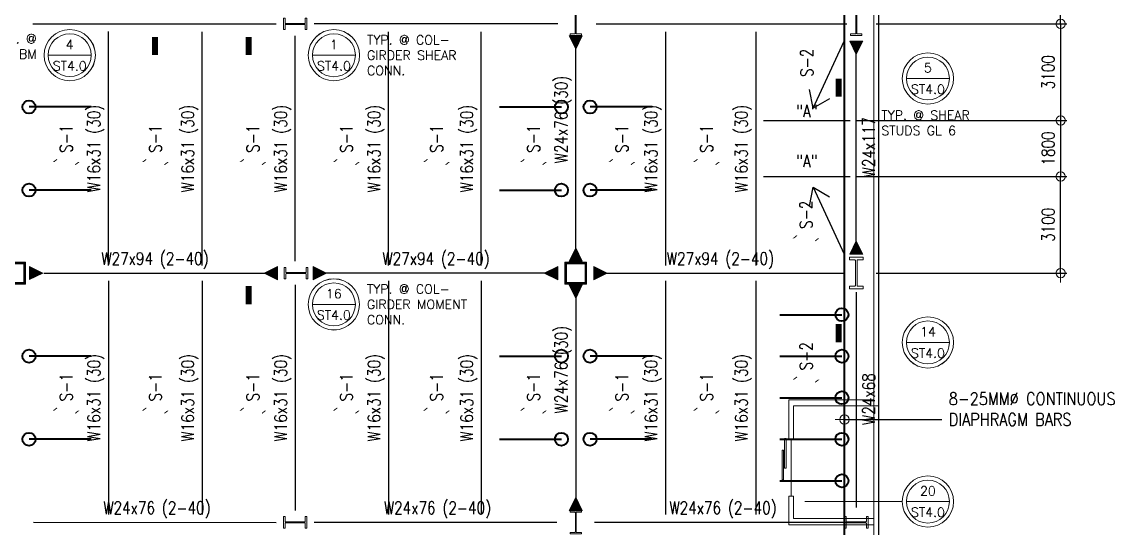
# Model space of a CAD drawing. Header units: millimetres. Extents: x 1731812 to 1926619, y -14989 to 120895.
# Drawn here: x 1775000 to 1810042, y 14329 to 30584 of the extents above; entities that cross this region are included whole.
import ezdxf
from ezdxf.enums import TextEntityAlignment as Align

# ---------------------------------------------------------------- set-up
doc = ezdxf.new("R2010")
doc.units = ezdxf.units.MM
doc.header["$MEASUREMENT"] = 0
doc.layers.get('0').update_dxf_attribs({"lineweight": 0})
for name, color, linetype, lineweight in [('A_ARCHITECTURAL BACKGROUND', 251, 'Continuous', 5), ('HATCH', 8, 'Continuous', 5), ('S-ANNO-DIMS', 252, 'Continuous', 5), ('S-ANNO-MARK', 2, 'Continuous', 9), ('S-ANNO-NPLT', 7, 'Continuous', 9), ('S-Anno-Symb', 143, 'Continuous', 15), ('S-Anno-Text', 52, 'Continuous', 15), ('S-BEAM', 5, 'Continuous', 30), ('S-BEAM-IDEN', 2, 'Continuous', 9), ('S-BRACE', 2, 'Continuous', 9), ('S-COLS', 2, 'Continuous', 20), ('S-CONN', 1, 'Continuous', 9), ('S_COL', 2, 'Continuous', 20), ('S_DRB', 4, 'Continuous', 40), ('S_SLAB EDGE', 2, 'Continuous', 30)]:
    doc.layers.add(name, color=color, linetype=linetype, lineweight=lineweight)
doc.styles.add('1', font='simplex.shx', dxfattribs={"width": 0.85, "height": 300})
doc.styles.add('ARIALNW', font='ARIALN.TTF')
doc.styles.add('ROMANSX', font='ROMANS.shx', dxfattribs={"height": 0.09375})
doc.styles.add('SIMPLEX', font='SIMPLEX.shx', dxfattribs={"width": 0.8, "height": 400})
doc.dimstyles.new('DIM 200', dxfattribs={"dimtxt": 0.36, "dimasz": 0.2, "dimexe": 0.1, "dimexo": 0, "dimgap": 0.08, "dimtad": 1, "dimlfac": 2, "dimrnd": 0.005, "dimzin": 1, "dimdsep": 46, "dimtxsty": 'ARIALNW', "dimcen": 0.09, "dimclrd": 6, "dimclre": 6, "dimclrt": 13, "dimadec": 0, "dimazin": 0, "dimtfac": 1, "dimtofl": 0, "dimtmove": 2, "dimatfit": 3, "dimfxl": 1, "dimtolj": 1, "dimtzin": 0, "dimarcsym": 0})
doc.dimstyles.new('DIM_200', dxfattribs={"dimtxt": 400, "dimasz": 2, "dimexe": 200, "dimexo": 200, "dimgap": 200, "dimtad": 1, "dimdec": 0, "dimrnd": 1, "dimzin": 1, "dimdsep": 46, "dimtxsty": 'SIMPLEX', "dimblk1": 'ESCADIM_ARW', "dimblk2": 'ESCADIM_ARW', "dimsah": 1, "dimcen": 50, "dimclrd": 251, "dimclre": 251, "dimclrt": 52, "dimazin": 0, "dimtfac": 1, "dimtdec": 0, "dimtofl": 0, "dimtmove": 0, "dimatfit": 3, "dimldrblk": 'ESCADIM_ARW', "dimfxl": 1, "dimtolj": 1, "dimtzin": 0, "dimarcsym": 0})
doc.dimstyles.new('ESCA', dxfattribs={"dimtxt": 300, "dimasz": 1, "dimexe": 100, "dimexo": 100, "dimgap": 100, "dimtad": 1, "dimdec": 0, "dimrnd": 1, "dimdsep": 46, "dimtxsty": '1', "dimblk1": 'ESCADIM_ARW', "dimblk2": 'ESCADIM_ARW', "dimsah": 1, "dimcen": 50, "dimclrd": 256, "dimclre": 256, "dimclrt": 52, "dimadec": 0, "dimazin": 0, "dimtfac": 1, "dimtdec": 0, "dimtofl": 0, "dimtmove": 0, "dimatfit": 3, "dimldrblk": 'ESCADIM_ARW', "dimfxl": 1, "dimtolj": 1, "dimtzin": 0, "dimarcsym": 0})

# ---------------------------------------------------------------- blocks, each defined once
blk = doc.blocks.new('7F PLAN')
at = {"layer": 'A_ARCHITECTURAL BACKGROUND', "ltscale": 10}
for p, q in [((44717, 10909, 0), (44717, 56000, 0)), ((44567, 11059, 0), (44567, 46483, 0)), ((44573, 19935, 0), (41834, 19935, 0)), ((41834, 18645, 0), (41834, 19935, 0)), ((44573, 19735, 0), (41984, 19735, 0)), ((41984, 18645, 0), (41984, 19735, 0)), ((41698, 17738, 0), (41698, 18690, 0)), ((41698, 18690, 0), (41748, 18690, 0)), ((41698, 17738, 0), (41698, 18690, 0)), ((41698, 18690, 0), (41748, 18690, 0)), ((41748, 18690, 0), (41748, 17738, 0)), ((41748, 18690, 0), (41748, 17738, 0)), ((41834, 18645, 0), (41984, 18645, 0)), ((41668, 18319, 0), (41617, 18319, 0)), ((41617, 18319, 0), (41617, 17367, 0)), ((41668, 18319, 0), (41617, 18319, 0)), ((41617, 18319, 0), (41617, 17367, 0)), ((41668, 17367, 0), (41668, 18319, 0)), ((41668, 17367, 0), (41668, 18319, 0)), ((41698, 17738, 0), (41748, 17738, 0)), ((41668, 17367, 0), (41617, 17367, 0)), ((41834, 16841, 0), (41984, 16841, 0)), ((41834, 15924, 0), (41834, 16841, 0)), ((41984, 16123, 0), (41984, 16841, 0)), ((44573, 16123, 0), (41984, 16123, 0)), ((44573, 15924, 0), (41834, 15924, 0))]:
    blk.add_line(p, q, dxfattribs=at)
at = {"layer": 'A_ARCHITECTURAL BACKGROUND', "ltscale": 0.5}
for p, q in [((44573, 19735, 0), (44717, 19735, 0)), ((41909, 18645, 0), (41909, 16841, 0))]:
    blk.add_line(p, q, dxfattribs=at)
at = {"layer": 'S_SLAB EDGE', "ltscale": 0.05, "elevation": 0}
blk.add_lwpolyline([(10917, 56738), (26529, 56738), (26529, 56586), (44567, 56586), (44567, 56048), (46550, 56048), (46550, 39581), (44717, 39581), (44717, 10910), (43214, 10910), (43214, 8848), (41180, 8848), (41180, 7377), (35698, 7377), (35698, 6014), (27423, 6014), (26051, 7359), (24672, 6014), (16409, 6014)], dxfattribs=at)
blk = doc.blocks.new('7F COLUMN LAYOUT')
at = {"layer": 'HATCH', "ltscale": 0.05}
h = blk.add_hatch(dxfattribs=at)
h.set_pattern_fill('ANSI31', color=256, scale=250, style=0)
h.set_pattern_definition([(45, (-1776956.326, 1483.385), (-22.0970869, 22.0970869), [])])
h.paths.add_polyline_path([(16699, 23700), (17299, 23700), (17299, 24300), (16699, 24300)], flags=16)
h.paths.add_polyline_path([(16649, 23650), (17349, 23650), (17349, 24350), (16649, 24350)])
h = blk.add_hatch(dxfattribs=at)
h.set_pattern_fill('ANSI31', color=256, scale=250, style=0)
h.set_pattern_definition([(45, (-1758955.236, 1483.385), (-22.0970869, 22.0970869), [])])
h.paths.add_polyline_path([(34700, 23700), (35300, 23700), (35300, 24300), (34700, 24300)], flags=16)
h.paths.add_polyline_path([(34650, 23650), (35350, 23650), (35350, 24350), (34650, 24350)])
at = {"layer": 'S-COLS', "ltscale": 0.5, "elevation": 0}
for points in [[(16649, 23650), (17349, 23650), (17349, 24350), (16649, 24350)], [(16699, 23700), (17299, 23700), (17299, 24300), (16699, 24300)]]:
    blk.add_lwpolyline(points, close=True, dxfattribs=at)
at = {"layer": 'S-COLS', "ltscale": 0.5}
for points in [[(34650, 23650), (35350, 23650), (35350, 24350), (34650, 24350)], [(34700, 23700), (35300, 23700), (35300, 24300), (34700, 24300)]]:
    blk.add_lwpolyline(points, close=True, dxfattribs=at)
at = {"layer": 'S_COL', "ltscale": 0.05, "elevation": 0}
for points in [[(35000, 31624), (34817, 31624), (34817, 31677), (34967, 31677, 0.414214), (34985, 31695), (34985, 32305, 0.414214), (34967, 32323), (34817, 32323), (34817, 32376), (35183, 32376), (35183, 32323), (35033, 32323, 0.414214), (35015, 32305), (35015, 31695, 0.414214), (35033, 31677), (35183, 31677), (35183, 31624), (35000, 31624)], [(44000, 31628), (43818, 31628), (43818, 31677), (43969, 31677, 0.414214), (43987, 31695), (43987, 32305, 0.414214), (43969, 32323), (43818, 32323), (43818, 32372), (44182, 32372), (44182, 32323), (44031, 32323, 0.414214), (44013, 32305), (44013, 31695, 0.414214), (44031, 31677), (44182, 31677), (44182, 31628), (44000, 31628)], [(25624, 32000), (25624, 32183), (25677, 32183), (25677, 32033, 0.414214), (25695, 32015), (26305, 32015, 0.414214), (26323, 32033), (26323, 32183), (26376, 32183), (26376, 31817), (26323, 31817), (26323, 31967, 0.414214), (26305, 31985), (25695, 31985, 0.414214), (25677, 31967), (25677, 31817), (25624, 31817), (25624, 32000)], [(25649, 24000), (25649, 24183), (25702, 24183), (25702, 24033, 0.414214), (25720, 24015), (26329, 24015, 0.414214), (26348, 24033), (26348, 24183), (26401, 24183), (26401, 23817), (26348, 23817), (26348, 23967, 0.414214), (26329, 23985), (25720, 23985, 0.414214), (25702, 23967), (25702, 23817), (25649, 23817), (25649, 24000)], [(44000, 24510), (44221, 24510), (44221, 24428), (44052, 24428, 0.414214), (44023, 24399), (44023, 23609, 0.414214), (44052, 23580), (44221, 23580), (44221, 23498), (43779, 23498), (43779, 23580), (43948, 23580, 0.414214), (43977, 23609), (43977, 24399, 0.414214), (43948, 24428), (43779, 24428), (43779, 24510), (44000, 24510)], [(44381, 16000), (44381, 15815), (44323, 15815), (44323, 15966, 0.414214), (44305, 15984), (43695, 15984, 0.414214), (43677, 15966), (43677, 15815), (43619, 15815), (43619, 16185), (43677, 16185), (43677, 16034, 0.414214), (43695, 16016), (44305, 16016, 0.414214), (44323, 16034), (44323, 16185), (44381, 16185), (44381, 16000)]]:
    blk.add_lwpolyline(points, format="xyb", dxfattribs=at)
at = {"layer": 'S_COL', "ltscale": 0.05}
for points in [[(25624, 16000), (25624, 16183), (25677, 16183), (25677, 16033, 0.414214), (25695, 16015), (26305, 16015, 0.414214), (26323, 16033), (26323, 16183), (26376, 16183), (26376, 15817), (26323, 15817), (26323, 15967, 0.414214), (26305, 15985), (25695, 15985, 0.414214), (25677, 15967), (25677, 15817), (25624, 15817), (25624, 16000)], [(35000, 16372), (35182, 16372), (35182, 16323), (35031, 16323, 0.414214), (35013, 16305), (35013, 15695, 0.414214), (35031, 15677), (35182, 15677), (35182, 15628), (34818, 15628), (34818, 15677), (34969, 15677, 0.414214), (34987, 15695), (34987, 16305, 0.414214), (34969, 16323), (34818, 16323), (34818, 16372), (35000, 16372)]]:
    blk.add_lwpolyline(points, format="xyb", dxfattribs=at)
blk = doc.blocks.new('Bubble')
at = {"layer": 'S-ANNO-NPLT'}
blk.add_circle((0, 0), 0.261, dxfattribs=at)
at = {"layer": 'S-Anno-Symb', "color": 0}
blk.add_line((-0.219, 0), (0.219, 0), dxfattribs=at)
blk.add_circle((0, 0), 0.219, dxfattribs=at)
at = {"layer": 'S-Anno-Symb', "style": 'ROMANSX'}
for tag, p in [('1', (0, 0.109)), ('S1', (0, -0.109))]:
    blk.add_attdef(tag, text='', height=0.0937, dxfattribs=at).set_placement(p, align=Align.MIDDLE_CENTER)
at = {"layer": 'S-Anno-Symb', "style": 'ROMANSX', "width": 1.018385, "flags": 8}
blk.add_attdef('LONG', text='', height=0.0937, dxfattribs=at).set_placement((-0.18, -0.125), (0.18, -0.125), align=Align.FIT)
blk = doc.blocks.new('ESCADIM_ARW')
at = {"color": 7}
blk.add_line((-150, 0), (150, 0), dxfattribs=at)
blk.add_circle((0, 0), 75, dxfattribs=at)
blk = doc.blocks.new('*D28')
at = {"color": 251, "lineweight": -2, "ltscale": 0.05, "transparency": 16777216}
for p, q in [((1801771, 27417), (1808526, 27417)), ((1808326, 27415), (1808326, 25619)), ((1801771, 25617), (1808526, 25617))]:
    blk.add_line(p, q, dxfattribs=at)
at = {"layer": 'Defpoints', "color": 0, "ltscale": 0.05, "transparency": 16777216}
for p in [(1801571, 27417, 0), (1801571, 25617, 0), (1808326, 25617)]:
    blk.add_point(p, dxfattribs=at)
at = {"color": 251, "lineweight": -2, "ltscale": 0.05, "transparency": 16777216, "xscale": 2, "yscale": 2, "zscale": 2}
for p, rotation in [((1808326, 27417), 90), ((1808326, 25617), 270)]:
    blk.add_blockref('ESCADIM_ARW', p, dxfattribs=dict(at, rotation=rotation))
at = {"color": 52, "ltscale": 0.05, "transparency": 16777216, "insert": (1807926, 26517), "char_height": 400, "attachment_point": 5, "rotation": 90, "style": 'SIMPLEX'}
blk.add_mtext('\\A1;1800', dxfattribs=at)
blk = doc.blocks.new('*D29')
at = {"color": 251, "lineweight": -2, "ltscale": 0.05, "transparency": 16777216}
for p, q in [((1801771, 25617), (1808526, 25617)), ((1808326, 22519), (1808326, 25615)), ((1802412, 22517), (1808526, 22517))]:
    blk.add_line(p, q, dxfattribs=at)
at = {"layer": 'Defpoints', "color": 0, "ltscale": 0.05, "transparency": 16777216}
for p in [(1801571, 25617, 0), (1808326, 25617), (1802212, 22517, 0)]:
    blk.add_point(p, dxfattribs=at)
at = {"color": 251, "lineweight": -2, "ltscale": 0.05, "transparency": 16777216, "xscale": 2, "yscale": 2, "zscale": 2}
for p, rotation in [((1808326, 25617), 90), ((1808326, 22517), 270)]:
    blk.add_blockref('ESCADIM_ARW', p, dxfattribs=dict(at, rotation=rotation))
at = {"color": 52, "ltscale": 0.05, "transparency": 16777216, "insert": (1807926, 24067), "char_height": 400, "attachment_point": 5, "rotation": 90, "style": 'SIMPLEX'}
blk.add_mtext('\\A1;3100', dxfattribs=at)
blk = doc.blocks.new('*D30')
at = {"color": 251, "lineweight": -2, "ltscale": 0.05, "transparency": 16777216}
for p, q in [((1802412, 30517), (1808526, 30517)), ((1808326, 30515), (1808326, 27419)), ((1801771, 27417), (1808526, 27417))]:
    blk.add_line(p, q, dxfattribs=at)
at = {"layer": 'Defpoints', "color": 0, "ltscale": 0.05, "transparency": 16777216}
for p in [(1802212, 30517, 0), (1801571, 27417, 0), (1808326, 27417)]:
    blk.add_point(p, dxfattribs=at)
at = {"color": 251, "lineweight": -2, "ltscale": 0.05, "transparency": 16777216, "xscale": 2, "yscale": 2, "zscale": 2}
for p, rotation in [((1808326, 30517), 90), ((1808326, 27417), 270)]:
    blk.add_blockref('ESCADIM_ARW', p, dxfattribs=dict(at, rotation=rotation))
at = {"color": 52, "ltscale": 0.05, "transparency": 16777216, "insert": (1807926, 28967), "char_height": 400, "attachment_point": 5, "rotation": 90, "style": 'SIMPLEX'}
blk.add_mtext('\\A1;3100', dxfattribs=at)
blk = doc.blocks.new('*D31')
at = {"color": 251, "lineweight": -2, "ltscale": 0.05, "transparency": 16777216}
for p, q in [((1801771, 33617), (1808526, 33617)), ((1808326, 30519), (1808326, 33615)), ((1802412, 30517), (1808526, 30517))]:
    blk.add_line(p, q, dxfattribs=at)
at = {"layer": 'Defpoints', "color": 0, "ltscale": 0.05, "transparency": 16777216}
for p in [(1801571, 33617, 0), (1808326, 33617), (1802212, 30517, 0)]:
    blk.add_point(p, dxfattribs=at)
at = {"color": 251, "lineweight": -2, "ltscale": 0.05, "transparency": 16777216, "xscale": 2, "yscale": 2, "zscale": 2}
for p, rotation in [((1808326, 33617), 90), ((1808326, 30517), 270)]:
    blk.add_blockref('ESCADIM_ARW', p, dxfattribs=dict(at, rotation=rotation))
at = {"color": 52, "ltscale": 0.05, "transparency": 16777216, "insert": (1807926, 32067), "char_height": 400, "attachment_point": 5, "rotation": 90, "style": 'SIMPLEX'}
blk.add_mtext('\\A1;3100', dxfattribs=at)
blk = doc.blocks.new("ADD' L BARS")
at = {"layer": 'S_DRB'}
for p, q in [((41550, 22666.4, 0), (43539.6, 22666.4, 0)), ((41549.9, 21333.2, 0), (43539.5, 21333.2, 0)), ((41549.7, 19999.9, 0), (43539.3, 19999.9, 0)), ((41549.6, 18666.6, 0), (43539.2, 18666.6, 0)), ((41549.4, 17333.3, 0), (43539, 17333.3, 0))]:
    blk.add_line(p, q, dxfattribs=at)
for centre in [(43539.6, 22666.4, 0), (43539.5, 21333.2, 0), (43539.3, 19999.9, 0), (43539.2, 18666.6, 0), (43539, 17333.3, 0)]:
    blk.add_circle(centre, 210.4, dxfattribs=at)

msp = doc.modelspace()

# ---------------------------------------------------------------- hatches: boundary and pattern name
at = {"layer": 'S-CONN'}
for points in [[(1792559.01724, 30135.63545), (1792769.38426, 29706.61913), (1792979.75127, 30135.63545)], [(1801559.01724, 29960.05045), (1801769.38426, 29531.03413), (1801979.75127, 29960.05045)], [(1801559.01724, 23122.58345), (1801769.38426, 23551.59976), (1801979.75127, 23122.58345)], [(1792559.01724, 22897.59545), (1792769.38426, 23326.61176), (1792979.75127, 22897.59545)], [(1775245.97149, 22307.87676), (1775674.98781, 22518.24377), (1775245.97149, 22728.61079)], [(1783198.88149, 22304.62011), (1782769.86518, 22514.98713), (1783198.88149, 22725.35415)], [(1784340.96749, 22304.62011), (1784769.98381, 22514.98713), (1784340.96749, 22725.35415)], [(1792189.86449, 22304.62011), (1791760.84818, 22514.98713), (1792189.86449, 22725.35415)], [(1793349.98449, 22304.62011), (1793779.00081, 22514.98713), (1793349.98449, 22725.35415)], [(1792559.01724, 22135.63545), (1792769.38426, 21706.61913), (1792979.75127, 22135.63545)], [(1792559.53154, 14897.59545), (1792769.89856, 15326.61176), (1792980.26558, 14897.59545)]]:
    msp.add_hatch(color=256, dxfattribs=at).paths.add_polyline_path(points)

# ---------------------------------------------------------------- linework, layer by layer
at = {"layer": 'S-ANNO-MARK'}
for points, elevation in [([(1776129.25076, 26169.42379, 29.99952, 29.99952, 0), (1776016.20643, 26082.42266, 0, 0, 0), (1776825.78398, 26082.42266, 29.99952, 29.99952, 0), (1776712.73966, 25995.42152, 0, 0, 0)], 0), ([(1778990.87027, 26169.42379, 29.99952, 29.99952, 0), (1778877.82595, 26082.42266, 0, 0, 0), (1779687.4035, 26082.42266, 29.99952, 29.99952, 0), (1779574.35917, 25995.42152, 0, 0, 0)], -0.00001), ([(1782120.79061, 26169.42379, 29.99952, 29.99952, 0), (1782007.74628, 26082.42266, 0, 0, 0), (1782817.32383, 26082.42266, 29.99952, 29.99952, 0), (1782704.27951, 25995.42152, 0, 0, 0)], 0.00001), ([(1785117.73442, 26169.42379, 29.99952, 29.99952, 0), (1785004.69009, 26082.42266, 0, 0, 0), (1785814.26764, 26082.42266, 29.99952, 29.99952, 0), (1785701.22331, 25995.42152, 0, 0, 0)], 0), ([(1788012.99206, 26169.62736, 29.99952, 29.99952, 0), (1787899.94773, 26082.62623, 0, 0, 0), (1788709.52528, 26082.62623, 29.99952, 29.99952, 0), (1788596.48096, 25995.6251, 0, 0, 0)], -0.00001), ([(1791120.79061, 26169.42379, 29.99952, 29.99952, 0), (1791007.74628, 26082.42266, 0, 0, 0), (1791817.32383, 26082.42266, 29.99952, 29.99952, 0), (1791704.27951, 25995.42152, 0, 0, 0)], 0.00001), ([(1793957.08108, 26169.42379, 29.99952, 29.99952, 0), (1793844.03675, 26082.42266, 0, 0, 0), (1794653.6143, 26082.42266, 29.99952, 29.99952, 0), (1794540.56997, 25995.42152, 0, 0, 0)], 0.00002), ([(1796671.85995, 26169.42379, 29.99952, 29.99952, 0), (1796558.81562, 26082.42266, 0, 0, 0), (1797368.39318, 26082.42266, 29.99952, 29.99952, 0), (1797255.34885, 25995.42152, 0, 0, 0)], 0), ([(1799869.31575, 23725.69464, 29.99952, 29.99952, 0), (1799756.27142, 23638.6935, 0, 0, 0), (1800565.84897, 23638.6935, 29.99952, 29.99952, 0), (1800452.80464, 23551.69237, 0, 0, 0)], 0), ([(1776129.25076, 18190.02651, 29.99952, 29.99952, 0), (1776016.20643, 18103.02538, 0, 0, 0), (1776825.78398, 18103.02538, 29.99952, 29.99952, 0), (1776712.73966, 18016.02425, 0, 0, 0)], 0), ([(1778990.87027, 18190.02651, 29.99952, 29.99952, 0), (1778877.82595, 18103.02538, 0, 0, 0), (1779687.4035, 18103.02538, 29.99952, 29.99952, 0), (1779574.35917, 18016.02425, 0, 0, 0)], -0.00001), ([(1782120.79061, 18190.02651, 29.99952, 29.99952, 0), (1782007.74628, 18103.02538, 0, 0, 0), (1782817.32383, 18103.02538, 29.99952, 29.99952, 0), (1782704.27951, 18016.02425, 0, 0, 0)], 0.00001), ([(1785117.73442, 18190.02651, 29.99952, 29.99952, 0), (1785004.69009, 18103.02538, 0, 0, 0), (1785814.26764, 18103.02538, 29.99952, 29.99952, 0), (1785701.22331, 18016.02425, 0, 0, 0)], 0), ([(1788012.99206, 18190.23008, 29.99952, 29.99952, 0), (1787899.94773, 18103.22895, 0, 0, 0), (1788709.52528, 18103.22895, 29.99952, 29.99952, 0), (1788596.48096, 18016.22782, 0, 0, 0)], -0.00001), ([(1791120.79061, 18190.02651, 29.99952, 29.99952, 0), (1791007.74628, 18103.02538, 0, 0, 0), (1791817.32383, 18103.02538, 29.99952, 29.99952, 0), (1791704.27951, 18016.02425, 0, 0, 0)], 0.00001), ([(1793957.08108, 18190.02651, 29.99952, 29.99952, 0), (1793844.03675, 18103.02538, 0, 0, 0), (1794653.6143, 18103.02538, 29.99952, 29.99952, 0), (1794540.56997, 18016.02425, 0, 0, 0)], 0.00002), ([(1796671.85995, 18190.02651, 29.99952, 29.99952, 0), (1796558.81562, 18103.02538, 0, 0, 0), (1797368.39318, 18103.02538, 29.99952, 29.99952, 0), (1797255.34885, 18016.02425, 0, 0, 0)], 0)]:
    msp.add_lwpolyline(points, format="xyseb", dxfattribs=dict(at, elevation=elevation))
at = {"layer": 'S-ANNO-NPLT'}
for centre in [(1776536.51886, 29513.97554, -0.00001), (1785011.79028, 29512.11153, 0.00001), (1804067.65119, 28764.66769, -0.00002), (1785009.56447, 21512.7434, 0.00001), (1804067.65119, 20291.45259, -0.00001), (1804067.65119, 15183.71554, 0)]:
    msp.add_circle(centre, 821.36597, dxfattribs=at)
at = {"layer": 'S-Anno-Symb', "linetype": 'ByBlock'}
msp.add_line((1800121.95217, 15183.71554, 0), (1803246.28522, 15183.71554, 0), dxfattribs=at)
for points, elevation in [([(1777357.88484, 29513.97554, 0, 0, 0), (1779268.7398, 29513.97554, 196.07256, 196.07256, 0), (1779268.7398, 30102.19322, 0, 0, 0)], -0.00001), ([(1784190.4243, 29513.97554, 0, 0, 0), (1782279.56934, 29513.97554, 196.07256, 196.07256, 0), (1782279.56934, 30102.19322, 0, 0, 0)], 0), ([(1803246.28522, 28764.66769, 0, 0, 0), (1801205.87025, 28764.66769, 196.07256, 196.07256, 0), (1801205.87025, 28176.45001, 0, 0, 0)], -0.00001), ([(1784188.1985, 21512.7434, 0, 0, 0), (1782277.34353, 21512.7434, 196.07256, 196.07256, 0), (1782277.34353, 22100.96108, 0, 0, 0)], 0.00001), ([(1803246.28522, 20291.45259, 0, 0, 0), (1801205.87025, 20291.45259, 196.07256, 196.07256, 0), (1801205.87025, 20879.67027, 0, 0, 0)], -0.00001), ([(1800121.95217, 15183.71554, 0, 0, 0), (1800121.95217, 13961.31331, 196.07256, 196.07256, 0), (1800710.16985, 13961.31331, 0, 0, 0)], 0)]:
    msp.add_lwpolyline(points, format="xyseb", dxfattribs=dict(at, elevation=elevation))
at = {"layer": 'S-BEAM'}
for p, q in [((1775348.82777, 30517.57289, 0.00001), (1783163.95649, 30516.48481, 0)), ((1792197.19681, 30516.48481, 0.00001), (1784375.89249, 30517.5729, 0.00001)), ((1793429.88092, 30516.48481, 0.00001), (1801464.18449, 30517.64289, 0.00001)), ((1777778.38465, 22766.61545, 0), (1777778.38465, 30268.49073, 0)), ((1780786.8448, 22766.61545, 0), (1780786.8448, 30268.0722, 0)), ((1786766.8683, 22766.61544, 0), (1786766.8683, 30267.24026, 0)), ((1789738.43165, 22766.61544, 0), (1789738.43165, 30266.82686, 0)), ((1795652.58241, 30266.0041, 0), (1795652.58241, 22766.61544, 0.00001)), ((1798546.04285, 30265.60156, 0), (1798546.04285, 22766.61543, 0.00001)), ((1783769.92449, 22897.59545, 0.00001), (1783769.92449, 30135.63545, 0.00001)), ((1792769.92449, 22897.59545, 0.00001), (1792769.92449, 30135.63545, 0.00001)), ((1801769.92449, 23122.58345, 0.00001), (1801769.92449, 29960.05045, 0.00001)), ((1798796.04285, 27414.75143, 0), (1801570.6854, 27414.75143, 0.00001)), ((1798796.04285, 25614.75143, 0), (1801570.6854, 25614.75143, 0.00001)), ((1775708.00165, 22516.61544, 0), (1782926.47627, 22516.61545, 0)), ((1792163.95649, 22516.61544, 0), (1784375.89249, 22516.61545, 0)), ((1793375.89249, 22516.61544, 0), (1801388.94449, 22516.61545, 0.00001)), ((1777778.38465, 22266.61545, 0), (1777778.38465, 14766.61544, 0)), ((1780786.8448, 22266.61545, 0), (1780786.8448, 14766.61544, 0)), ((1783769.92449, 22135.63545, 0.00001), (1783769.92449, 14897.59545, 0.00001)), ((1786766.8683, 22266.61544, 0), (1786766.8683, 14766.61544, 0)), ((1789738.43165, 22266.61544, 0), (1789738.43165, 14766.61544, 0)), ((1792769.92449, 22135.63545, 0.00001), (1792769.92449, 14897.59545, 0.00001)), ((1795652.58241, 22266.61544, 0.00001), (1795652.58241, 14766.61545, 0.00001)), ((1798546.04285, 22266.61543, 0.00001), (1798546.04285, 14766.61545, 0.00001)), ((1801769.92449, 21910.64745, 0.00001), (1801769.92449, 14997.61545, 0.00001)), ((1775375.89249, 14516.61544, 0.00001), (1783163.95649, 14515.52736, 0.00001)), ((1792163.95649, 14515.52736, 0.00001), (1784375.89249, 14515.52736, 0.00001)), ((1793373.76862, 14516.61545, 0.00001), (1801485.20299, 14516.61545, 0.00001))]:
    msp.add_line(p, q, dxfattribs=at)
at = {"layer": 'S-COLS', "elevation": 0.00001}
msp.add_lwpolyline([(1799869.31574, 19186.66603, 29.99952, 29.99952, 0), (1799756.27142, 19099.6649, 0, 0, 0), (1800565.84897, 19099.6649, 29.99952, 29.99952, 0), (1800452.80464, 19012.66377, 0, 0, 0)], format="xyseb", dxfattribs=at)
at = {"layer": 'S-CONN', "color": 1}
for points, elevation in [([(1792979.75127, 30135.63545), (1792769.38426, 29706.61913), (1792559.01724, 30135.63545), (1792980.83175, 30135.63545)], 0.00001), ([(1801979.75127, 29960.05045), (1801769.38426, 29531.03413), (1801559.01724, 29960.05045), (1801980.83175, 29960.05045)], 0.00001), ([(1801979.75127, 23122.58345), (1801769.38426, 23551.59976), (1801559.01724, 23122.58345), (1801980.83175, 23122.58345)], 0.00001), ([(1792979.75127, 22897.59545), (1792769.38426, 23326.61176), (1792559.01724, 22897.59545), (1792980.83175, 22897.59545)], 0.00001), ([(1775245.97149, 22728.61079), (1775674.98781, 22518.24377), (1775245.97149, 22307.87676), (1775245.97149, 22729.69127)], 0.00001), ([(1783198.88149, 22725.35415), (1782769.86518, 22514.98713), (1783198.88149, 22304.62011), (1783198.88149, 22726.43462)], 0.00001), ([(1784340.96749, 22725.35415), (1784769.98381, 22514.98713), (1784340.96749, 22304.62011), (1784340.96749, 22726.43462)], 0.00001), ([(1792189.86449, 22725.35415), (1791760.84818, 22514.98713), (1792189.86449, 22304.62011), (1792189.86449, 22726.43462)], 0.00001), ([(1793349.98449, 22725.35415), (1793779.00081, 22514.98713), (1793349.98449, 22304.62011), (1793349.98449, 22726.43462)], 0.00001), ([(1792979.75127, 22135.63545), (1792769.38426, 21706.61913), (1792559.01724, 22135.63545), (1792980.83175, 22135.63545)], 0.00001), ([(1792980.26558, 14897.59545), (1792769.89856, 15326.61176), (1792559.53154, 14897.59545), (1792981.34606, 14897.59545)], 0.00002)]:
    msp.add_lwpolyline(points, dxfattribs=dict(at, elevation=elevation))
at = {"layer": 'S_DRB'}
for p, q in [((1777219.92449, 27849.94878, -0.00001), (1775230.29151, 27849.94878, -0.00001)), ((1790319.92449, 27849.94878, -0.00001), (1792309.55748, 27849.94878, -0.00001)), ((1795219.92449, 27849.94878, -0.00001), (1793230.29151, 27849.94878, -0.00001)), ((1777219.92449, 25183.28211, -0.00001), (1775230.29151, 25183.28211, -0.00001)), ((1790319.92449, 25183.28211, -0.00001), (1792309.55748, 25183.28211, -0.00001)), ((1795219.92449, 25183.28211, -0.00001), (1793230.29151, 25183.28211, -0.00001)), ((1777219.92449, 19849.94878, 0), (1775230.29151, 19849.94878, 0)), ((1790319.92449, 19849.94878, 0), (1792309.55748, 19849.94878, 0)), ((1795219.92449, 19849.94878, 0), (1793230.29151, 19849.94878, 0)), ((1777219.92449, 17183.28211, 0), (1775230.29151, 17183.28211, 0)), ((1790319.92449, 17183.28211, 0), (1792309.55748, 17183.28211, 0)), ((1795219.92449, 17183.28211, 0), (1793230.29151, 17183.28211, 0))]:
    msp.add_line(p, q, dxfattribs=at)
at = {"layer": 'S_DRB', "color": 4, "elevation": 0}
msp.add_lwpolyline([(1800938.94449, 10510.2581), (1801388.94449, 10510.2581), (1801388.94449, 54123.51941), (1800938.94449, 54123.51941)], dxfattribs=at)
at = {"layer": 'S_DRB'}
for centre in [(1775230.29151, 27849.94878, -0.00001), (1792309.55748, 27849.94878, -0.00001), (1793230.29151, 27849.94878, -0.00001), (1775230.29151, 25183.28211, -0.00001), (1792309.55748, 25183.28211, -0.00001), (1793230.29151, 25183.28211, -0.00001), (1775230.29151, 19849.94878, 0), (1792309.55748, 19849.94878, 0), (1793230.29151, 19849.94878, 0), (1775230.29151, 17183.28211, 0), (1792309.55748, 17183.28211, 0), (1793230.29151, 17183.28211, 0)]:
    msp.add_circle(centre, 210.36702, dxfattribs=at)

# ---------------------------------------------------------------- block references
at = {"layer": 'A_ARCHITECTURAL BACKGROUND'}
msp.add_blockref('7F PLAN', (1757769.92449, -1483.14886, 0), dxfattribs=at)
at = {"layer": 'S-Anno-Symb', "xscale": 3149.760000000242, "yscale": 3149.760000000242, "zscale": 3149.760000000242}
for p, values in [((1776536.51886, 29513.97554, -0.00001), {'1': '4', 'S1': 'ST4.0'}), ((1785011.79028, 29512.11153, 0.00001), {'1': '1', 'S1': 'ST4.0'}), ((1804067.65119, 28764.66769, -0.00002), {'1': '5', 'S1': 'ST4.0'}), ((1785009.56447, 21512.7434, 0.00001), {'1': '16', 'S1': 'ST4.0'}), ((1804067.65119, 20291.45259, -0.00001), {'1': '14', 'S1': 'ST4.0'}), ((1804067.65119, 15183.71554, 0), {'1': '20', 'S1': 'ST4.0'})]:
    msp.add_blockref('Bubble', p, dxfattribs=at).add_auto_attribs(values)
at = {"layer": 'S-Anno-Text'}
msp.add_blockref('7F COLUMN LAYOUT', (1757769.92449, -1483.38456, 0), dxfattribs=at)
at = {"layer": 'S-BRACE'}
msp.add_blockref("ADD' L BARS", (1757769.92449, -1483.38456, 0), dxfattribs=at)

# ---------------------------------------------------------------- texts
at = {"layer": 'S-ANNO-DIMS', "color": 52, "char_height": 400, "attachment_point": 5, "rotation": 90, "style": 'SIMPLEX'}
for s, insert in [('\\A1;\\pxqc;S-2', (1800183.36413, 29267.99029, 0)), ('\\A1;{\\W0.8;W24x76 (30)}', (1792369.92449, 27450.75953, -0.00001)), ('\\A1;{\\W0.8;W16x31 (30)}', (1777378.38465, 26517.55309, 0)), ('\\A1;{\\W0.8;W16x31 (30)}', (1780386.8448, 26517.34382, 0)), ('\\A1;{\\W0.8;W16x31 (30)}', (1783369.92449, 26516.61544, 0)), ('\\A1;{\\W0.8;W16x31 (30)}', (1786366.8683, 26516.92785, 0)), ('\\A1;{\\W0.8;W16x31 (30)}', (1789338.43165, 26516.72115, 0)), ('\\A1;{\\W0.8;W16x31 (30)}', (1795252.58241, 26516.30976, 0)), ('\\A1;{\\W0.8;W16x31 (30)}', (1798146.04285, 26516.10849, 0)), ('\\A1;{\\W0.8;W24x117}', (1802169.20364, 26559.55564, -0.00001)), ('\\A1;\\pxqc;{\\W0.8;S-1}', (1776420.99521, 26832.42266, 0)), ('\\A1;\\pxqc;{\\W0.8;S-1}', (1779282.61472, 26832.42266, -0.00001)), ('\\A1;\\pxqc;{\\W0.8;S-1}', (1782412.53506, 26832.42266, 0.00001)), ('\\A1;\\pxqc;{\\W0.8;S-1}', (1785409.47887, 26832.42266, 0)), ('\\A1;\\pxqc;{\\W0.8;S-1}', (1788304.73651, 26832.62623, -0.00001)), ('\\A1;\\pxqc;{\\W0.8;S-1}', (1791412.53506, 26832.42266, 0.00001)), ('\\A1;\\pxqc;{\\W0.8;S-1}', (1794248.82553, 26832.42266, 0.00002)), ('\\A1;\\pxqc;{\\W0.8;S-1}', (1796963.6044, 26832.42266, 0)), ('\\A1;\\pxqc;S-2', (1800159.23355, 24388.6935, 0)), ('\\A1;{\\W0.8;W24x76 (30)}', (1792369.92449, 19419.55433, 0)), ('\\A1;\\pxqc;{\\W0.8;S-2}', (1800161.06019, 19849.6649, 0.00001)), ('\\A1;{\\W0.8;W16x31 (30)}', (1777378.38465, 18516.61544, -0.00001)), ('\\A1;{\\W0.8;W16x31 (30)}', (1780386.8448, 18516.61544, -0.00001)), ('\\A1;{\\W0.8;W16x31 (30)}', (1783369.92449, 18516.61544, 0)), ('\\A1;{\\W0.8;W16x31 (30)}', (1786366.8683, 18516.61544, -0.00001)), ('\\A1;{\\W0.8;W16x31 (30)}', (1789338.43165, 18516.61544, -0.00001)), ('\\A1;{\\W0.8;W16x31 (30)}', (1795252.58241, 18516.61544, 0)), ('\\A1;{\\W0.8;W16x31 (30)}', (1798146.04285, 18516.61544, 0)), ('\\A1;\\pxqc;{\\W0.8;S-1}', (1776420.99521, 18853.02538, 0)), ('\\A1;\\pxqc;{\\W0.8;S-1}', (1779282.61472, 18853.02538, -0.00001)), ('\\A1;\\pxqc;{\\W0.8;S-1}', (1782412.53506, 18853.02538, 0.00001)), ('\\A1;\\pxqc;{\\W0.8;S-1}', (1785409.47887, 18853.02538, 0)), ('\\A1;\\pxqc;{\\W0.8;S-1}', (1788304.73651, 18853.22895, -0.00001)), ('\\A1;\\pxqc;{\\W0.8;S-1}', (1791412.53506, 18853.02538, 0.00001)), ('\\A1;\\pxqc;{\\W0.8;S-1}', (1794248.82553, 18853.02538, 0.00002)), ('\\A1;\\pxqc;{\\W0.8;S-1}', (1796963.6044, 18853.02538, 0))]:
    msp.add_mtext(s, dxfattribs=dict(at, insert=insert))
at = {"layer": 'S-ANNO-DIMS', "color": 52, "char_height": 400, "attachment_point": 5, "style": 'SIMPLEX'}
for s, insert in [('\\A1;{\\W0.8;"A"}', (1800183.36413, 27718.24377, -0.00001)), ('\\A1;{\\W0.8;"A"}', (1800183.36413, 26118.24377, -0.00001)), ('\\A1;W27x94 (2-40)', (1779269.92451, 22917.45796, -0.00002)), ('\\A1;W27x94 (2-40)', (1788286.54467, 22916.37368, -0.00002)), ('\\A1;W27x94 (2-40)', (1797409.41273, 22916.40209, -0.00002)), ('\\A1;{\\W0.8;W24x76 (2-40)}', (1779333.90203, 14915.35054, 0)), ('\\A1;{\\W0.8;W24x76 (2-40)}', (1788333.90203, 14914.8065, 0)), ('\\A1;{\\W0.8;W24x76 (2-40)}', (1797493.46334, 14915.89459, 0))]:
    msp.add_mtext(s, dxfattribs=dict(at, insert=insert))
at = {"layer": 'S-Anno-Symb', "char_height": 295.29, "style": 'ROMANSX'}
for s, insert, width, attachment_point in [('TYP. @ \\PCOMPO BM', (1775475.37289, 29794.36823, -0.00001), 6780.3427625, 6), ('TYP. @ COL-\\PGIRDER SHEAR\\PCONN.', (1786072.93625, 29512.11153, 0.00001), 6780.3427625, 4), ('TYP. @ SHEAR\\PSTUDS GL 6', (1802574.60425, 27340.6341, -0.00004), 4093.5150308, 4), ('TYP. @ COL-\\PGIRDER MOMENT\\PCONN.', (1786070.27312, 21512.7434, 0.00001), 6780.3427625, 4)]:
    msp.add_mtext(s, dxfattribs=dict(at, insert=insert, width=width, attachment_point=attachment_point))
at = {"layer": 'S-BEAM-IDEN', "insert": (1804738.11046, 18684.32141, -0.00003), "char_height": 400, "attachment_point": 1, "style": '1'}
msp.add_mtext_dynamic_manual_height_columns('8-25MM∅ CONTINUOUS \\PDIAPHRAGM BARS', width=8791.57845, gutter_width=1, heights=[0], dxfattribs=at)
at = {"layer": 'S-COLS', "color": 52, "insert": (1802169.20364, 18472.37014, -0.00001), "char_height": 400, "attachment_point": 5, "rotation": 90, "style": 'SIMPLEX'}
msp.add_mtext('\\A1;{\\W0.8;W24x68}', dxfattribs=at)

# ---------------------------------------------------------------- dimensions: what is measured, and where the dimension line sits
at = {"ltscale": 0.05}
for base, p1, p2, angle, picture, middle in [((1808326.20273, 33616.61544, 0), (1802212.29591, 30516.61544, 0), (1801570.6854, 33616.61544, -0.00001), 90, '*D31', (1807926.20273, 32066.61544, 0)), ((1808326.20273, 27416.61544, 0), (1802212.29591, 30516.61544, 0), (1801570.6854, 27416.61544, -0.00001), 270, '*D30', (1807926.20273, 28966.61544, 0)), ((1808326.20273, 25616.61544, 0), (1801570.6854, 27416.61544, -0.00001), (1801570.6854, 25616.61544, -0.00001), 270, '*D28', (1807926.20273, 26516.61544, 0)), ((1808326.20273, 25616.61544, 0), (1802212.29591, 22516.61544, 0.00001), (1801570.6854, 25616.61544, -0.00001), 90, '*D29', (1807926.20273, 24066.61544, 0))]:
    dim = msp.add_linear_dim(base=base, p1=p1, p2=p2, angle=angle, dimstyle='DIM_200', dxfattribs=at)
    dim.commit()
    dim.dimension.update_dxf_attribs({"geometry": picture, "text_midpoint": middle})

# ---------------------------------------------------------------- leaders
at = {"layer": 'S-ANNO-DIMS', "color": 4}
msp.add_leader([(1801388.94449, 17814.54615, -0.00001), (1804513.77826, 17814.54615, -0.00001)], dimstyle='ESCA', override={"dimasz": 2, "dimtad": 0, "dimfxl": 0.0625}, dxfattribs=at)
at = {"layer": 'S-BRACE', "ltscale": 0.5}
for points in [[(1800381.96792, 27808.84342, 0), (1801384.06384, 29960.05045, 0)], [(1800381.96792, 25273.79048, 0), (1801384.06384, 23122.58345, 0)]]:
    msp.add_leader(points, dimstyle='DIM 200', override={"dimasz": 500, "dimtad": 0, "dimclrd": 2, "dimldrblk": 'Open90', "dimfxl": 0.18}, dxfattribs=at)

doc.saveas('drawing.dxf')
